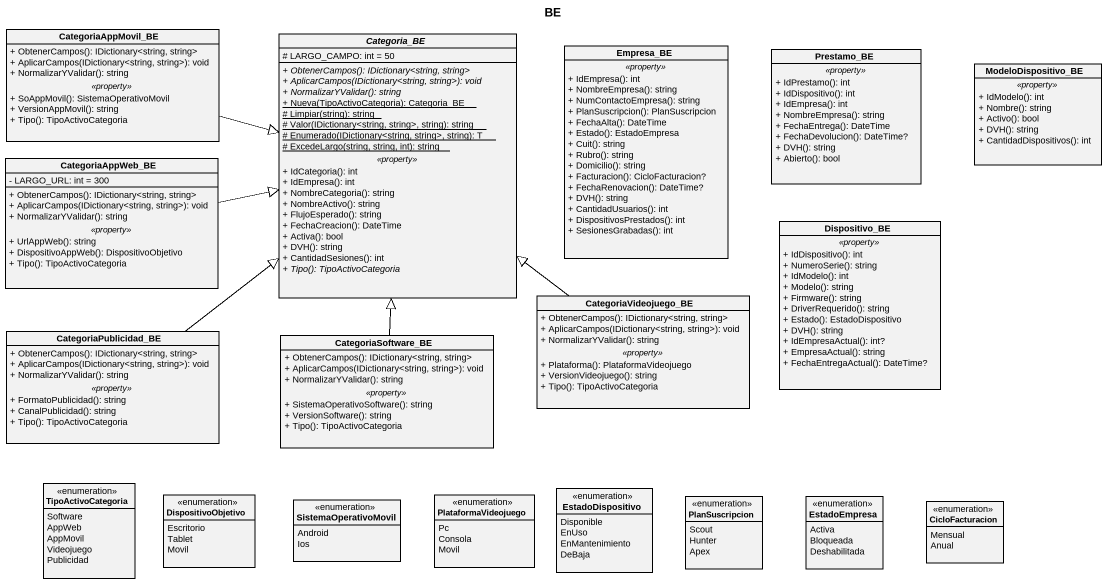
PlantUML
@startuml
title BE
hide circle
hide empty members
skinparam classAttributeIconSize 0
class CategoriaAppMovil_BE {
  + ObtenerCampos(): IDictionary<string, string>
  + AplicarCampos(IDictionary<string, string>): void
  + NormalizarYValidar(): string
  .. <<property>> ..
  + SoAppMovil(): SistemaOperativoMovil
  + VersionAppMovil(): string
  + Tipo(): TipoActivoCategoria
}
abstract class Categoria_BE {
  # LARGO_CAMPO: int = 50
  --
  {abstract} + ObtenerCampos(): IDictionary<string, string>
  {abstract} + AplicarCampos(IDictionary<string, string>): void
  {abstract} + NormalizarYValidar(): string
  {static} + Nueva(TipoActivoCategoria): Categoria_BE
  {static} # Limpiar(string): string
  {static} # Valor(IDictionary<string, string>, string): string
  {static} # Enumerado(IDictionary<string, string>, string): T
  {static} # ExcedeLargo(string, string, int): string
  .. <<property>> ..
  + IdCategoria(): int
  + IdEmpresa(): int
  + NombreCategoria(): string
  + NombreActivo(): string
  + FlujoEsperado(): string
  + FechaCreacion(): DateTime
  + Activa(): bool
  + DVH(): string
  + CantidadSesiones(): int
  {abstract} + Tipo(): TipoActivoCategoria
}
class Empresa_BE {
  .. <<property>> ..
  + IdEmpresa(): int
  + NombreEmpresa(): string
  + NumContactoEmpresa(): string
  + PlanSuscripcion(): PlanSuscripcion
  + FechaAlta(): DateTime
  + Estado(): EstadoEmpresa
  + Cuit(): string
  + Rubro(): string
  + Domicilio(): string
  + Facturacion(): CicloFacturacion?
  + FechaRenovacion(): DateTime?
  + DVH(): string
  + CantidadUsuarios(): int
  + DispositivosPrestados(): int
  + SesionesGrabadas(): int
}
class Prestamo_BE {
  .. <<property>> ..
  + IdPrestamo(): int
  + IdDispositivo(): int
  + IdEmpresa(): int
  + NombreEmpresa(): string
  + FechaEntrega(): DateTime
  + FechaDevolucion(): DateTime?
  + DVH(): string
  + Abierto(): bool
}
class ModeloDispositivo_BE {
  .. <<property>> ..
  + IdModelo(): int
  + Nombre(): string
  + Activo(): bool
  + DVH(): string
  + CantidadDispositivos(): int
}
class CategoriaAppWeb_BE {
  - LARGO_URL: int = 300
  --
  + ObtenerCampos(): IDictionary<string, string>
  + AplicarCampos(IDictionary<string, string>): void
  + NormalizarYValidar(): string
  .. <<property>> ..
  + UrlAppWeb(): string
  + DispositivoAppWeb(): DispositivoObjetivo
  + Tipo(): TipoActivoCategoria
}
class Dispositivo_BE {
  .. <<property>> ..
  + IdDispositivo(): int
  + NumeroSerie(): string
  + IdModelo(): int
  + Modelo(): string
  + Firmware(): string
  + DriverRequerido(): string
  + Estado(): EstadoDispositivo
  + DVH(): string
  + IdEmpresaActual(): int?
  + EmpresaActual(): string
  + FechaEntregaActual(): DateTime?
}
class CategoriaPublicidad_BE {
  + ObtenerCampos(): IDictionary<string, string>
  + AplicarCampos(IDictionary<string, string>): void
  + NormalizarYValidar(): string
  .. <<property>> ..
  + FormatoPublicidad(): string
  + CanalPublicidad(): string
  + Tipo(): TipoActivoCategoria
}
class CategoriaVideojuego_BE {
  + ObtenerCampos(): IDictionary<string, string>
  + AplicarCampos(IDictionary<string, string>): void
  + NormalizarYValidar(): string
  .. <<property>> ..
  + Plataforma(): PlataformaVideojuego
  + VersionVideojuego(): string
  + Tipo(): TipoActivoCategoria
}
class CategoriaSoftware_BE {
  + ObtenerCampos(): IDictionary<string, string>
  + AplicarCampos(IDictionary<string, string>): void
  + NormalizarYValidar(): string
  .. <<property>> ..
  + SistemaOperativoSoftware(): string
  + VersionSoftware(): string
  + Tipo(): TipoActivoCategoria
}
enum TipoActivoCategoria {
  Software
  AppWeb
  AppMovil
  Videojuego
  Publicidad
}
enum DispositivoObjetivo {
  Escritorio
  Tablet
  Movil
}
enum SistemaOperativoMovil {
  Android
  Ios
}
enum PlataformaVideojuego {
  Pc
  Consola
  Movil
}
enum EstadoDispositivo {
  Disponible
  EnUso
  EnMantenimiento
  DeBaja
}
enum PlanSuscripcion {
  Scout
  Hunter
  Apex
}
enum EstadoEmpresa {
  Activa
  Bloqueada
  Deshabilitada
}
enum CicloFacturacion {
  Mensual
  Anual
}
CategoriaAppMovil_BE -right-|> Categoria_BE
CategoriaAppWeb_BE -right-|> Categoria_BE
CategoriaPublicidad_BE -up-|> Categoria_BE
CategoriaVideojuego_BE -up-|> Categoria_BE
CategoriaSoftware_BE -up-|> Categoria_BE
@enduml
